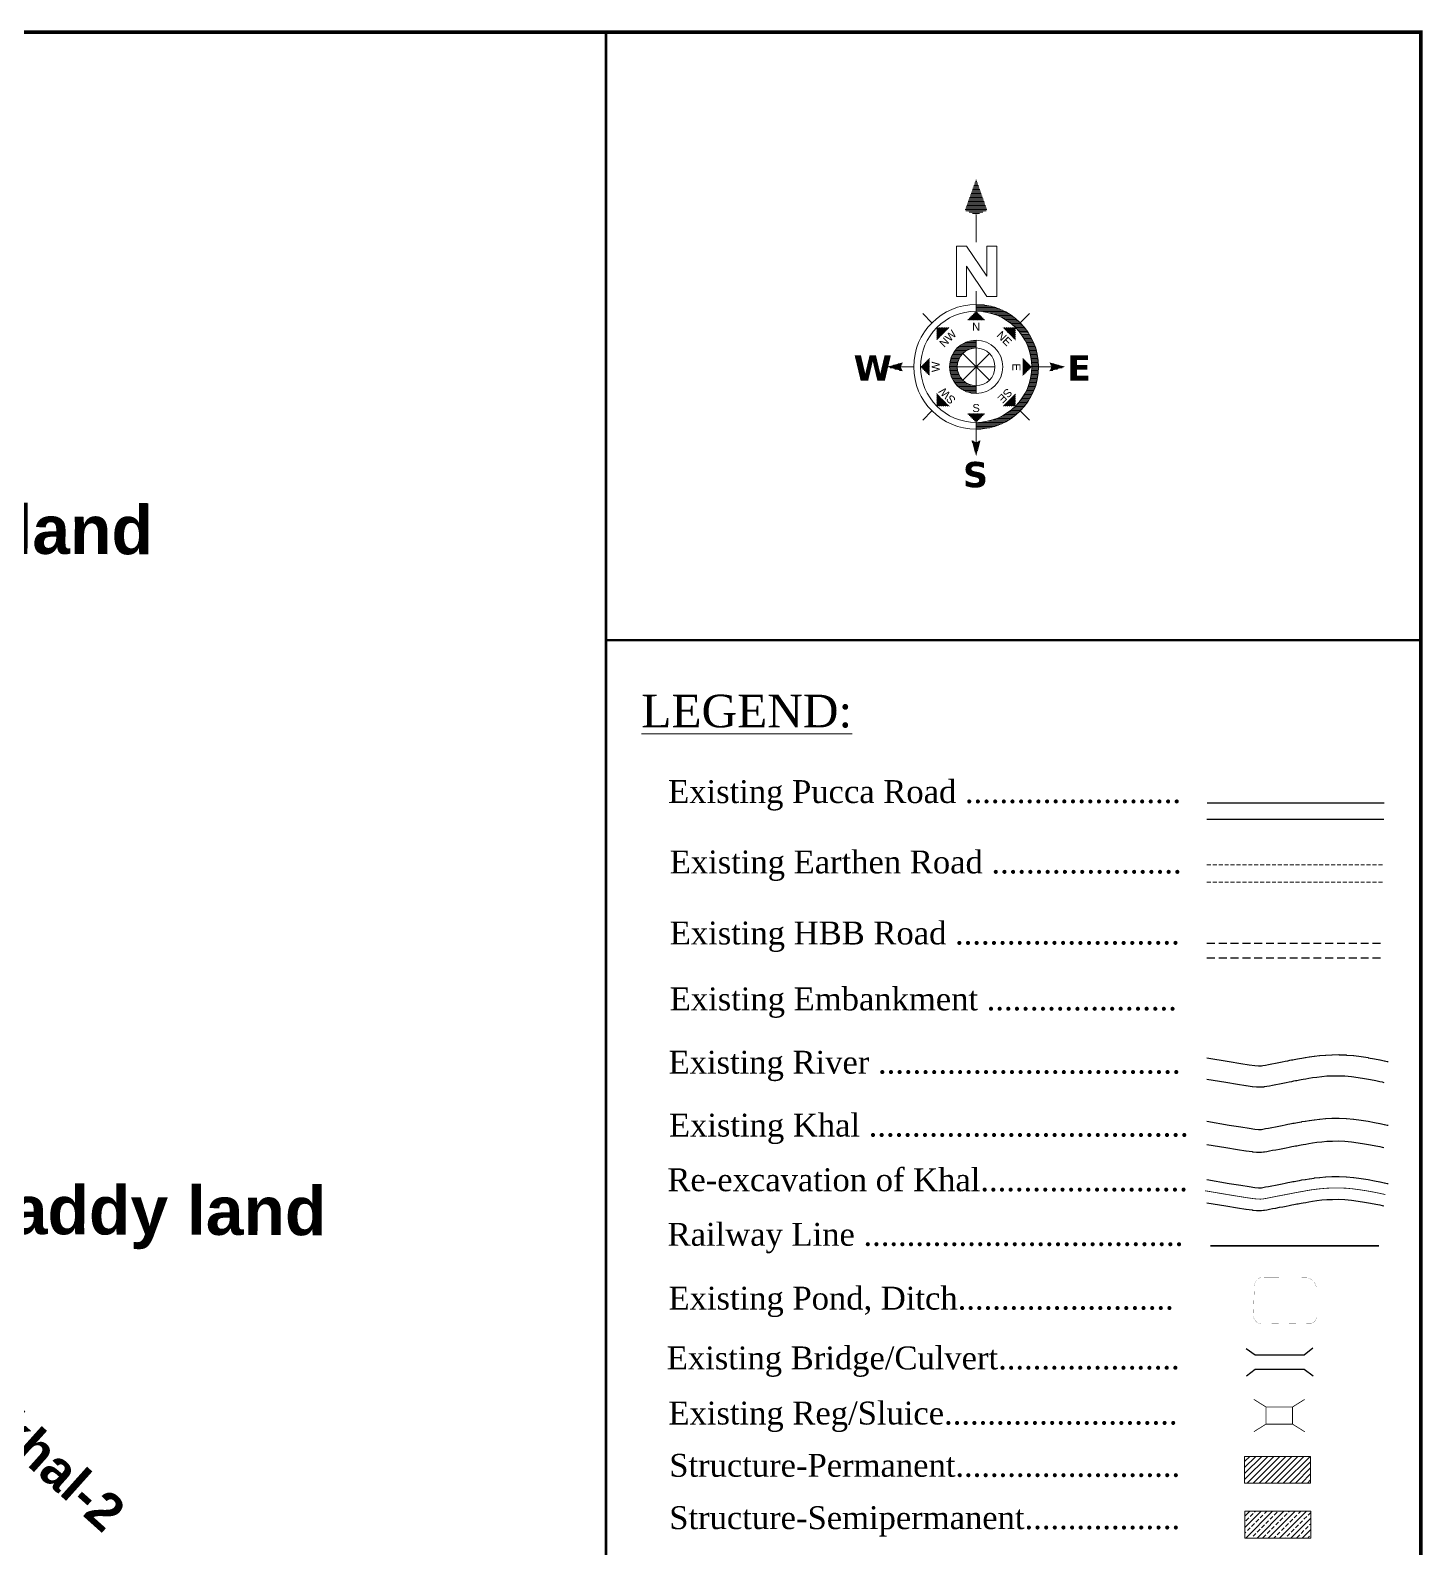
# Model space of a CAD drawing. Header units: millimetres. Extents: x 103 to 36356, y -175259 to -48.
# Drawn here: x 26115 to 27881, y -173595 to -171669 of the extents above; entities that cross this region are included whole.
import ezdxf
from ezdxf.enums import TextEntityAlignment as Align

# ---------------------------------------------------------------- set-up
doc = ezdxf.new("R2010")
doc.units = ezdxf.units.MM
doc.header["$MEASUREMENT"] = 0
for name, pattern in [('CENTERX2', [4, 2.5, -0.5, 0.5, -0.5]), ('DASHED2', [0.375, 0.25, -0.125]), ('HIDDENX2', [0.75, 0.5, -0.25]), ('PHANTOM2', [1.25, 0.625, -0.125, 0.125, -0.125, 0.125, -0.125])]:
    doc.linetypes.add(name, pattern=pattern)
for name, color, linetype in [('boundary', 7, 'Continuous'), ('Earthen Emb', 42, 'Continuous'), ('HBB_BFS Road', 7, 'DASHED2'), ('Khal', 4, 'Continuous'), ('RIVER', 150, 'Continuous'), ('TEXT', 5, 'Continuous')]:
    doc.layers.add(name, color=color, linetype=linetype)
for name, color, linetype, lineweight in [('Bridge or Culvert', 7, 'Continuous', 25), ('Earthan Road', 7, 'DASHED2', 9), ('Existing Str', 7, 'PHANTOM2', 35), ('HOUSE', 144, 'Continuous', 18), ('line', 10, 'Continuous', 9), ('OUTLINE', 7, 'Continuous', 15), ('p2', 32, 'Continuous', 15), ('Pond or Ditch', 7, 'Continuous', 9), ('PUCCA ROAD', 1, 'Continuous', 30), ('Rail Line', 14, 'TRACKS', 35)]:
    doc.layers.add(name, color=color, linetype=linetype, lineweight=lineweight)
doc.styles.add('b', font='times.ttf')
doc.styles.add('LEG', font='romantic.ttf')
doc.styles.add('Romans', font='arial.ttf')
doc.styles.get("Standard").update_dxf_attribs({"font": 'arial.ttf'})
doc.styles.add('sum', font='arialbd.ttf')
doc.linetypes.add('TRACKS', pattern='A,0.15,[130,ltypeshp.shx,S=0.25,R=0,X=0,Y=0],0.15', length=0.3)
pattern_1 = [(360, (26.19663, 31.512), (2e-14, 0.2822134), [])]
pattern_2 = [(360, (26.19663, 27.11894), (2e-14, 0.2822134), [])]
pattern_3 = [(180, (26.19663, 27.11894), (2e-14, 0.2822134), [])]
pattern_4 = [(45, (26.19663, 27.11894), (-0.199555, 0.199555), [])]
pattern_5 = [(90, (26.19663, 27.11894), (-0.2822134, 2e-14), [])]
pattern_6 = [(135, (26.19663, 27.11894), (-0.199555, -0.199555), [])]
pattern_7 = [(180, (26.19663, 27.11894), (-2e-14, -0.2822134), [])]
pattern_8 = [(225, (26.19663, 27.11894), (0.199555, -0.199555), [])]
pattern_9 = [(270, (26.19663, 27.11894), (0.2822134, -2e-14), [])]
pattern_10 = [(315, (26.19663, 27.11894), (0.199555, 0.199555), [])]

# ---------------------------------------------------------------- blocks, each defined once
blk = doc.blocks.new('A$C5FE22593')
h = blk.add_hatch()
h.set_pattern_fill('_USER', color=11, scale=0.282213, style=0, pattern_type=0)
h.set_pattern_definition(pattern_1)
h.paths.add_polyline_path([(26.2, 66.79), (23.84, 60.2), (26.2, 59.26), (28.55, 60.2)])
h = blk.add_hatch()
h.set_pattern_fill('_USER', color=11, scale=0.282213, style=0, pattern_type=0)
h.set_pattern_definition(pattern_1)
h.paths.add_polyline_path([(26.2, 66.79), (23.84, 60.2), (26.2, 59.26), (28.55, 60.2)])
h = blk.add_hatch()
h.set_pattern_fill('_USER', color=11, scale=0.282213, style=0, pattern_type=0)
h.set_pattern_definition(pattern_1)
h.paths.add_polyline_path([(26.2, 66.79), (23.84, 60.2), (26.2, 59.26), (28.55, 60.2)])
h = blk.add_hatch()
h.set_pattern_fill('_USER', color=11, scale=0.282213, style=0, pattern_type=0)
h.set_pattern_definition(pattern_1)
h.paths.add_polyline_path([(26.2, 66.79), (23.84, 60.2), (26.2, 59.26), (28.55, 60.2)])
h = blk.add_hatch(color=11)
h.paths.add_polyline_path([(26.2, 15.36), (26.2, 13.92, 1), (26.2, 40.32), (26.2, 38.88, -1)])
h.paths.add_polyline_path([(26.2, 31.11), (26.2, 32.76, 1), (26.2, 21.47), (26.2, 23.13, -1)])
h = blk.add_hatch(color=11)
h.paths.add_polyline_path([(26.2, 15.36), (26.2, 13.92, 1), (26.2, 40.32), (26.2, 38.88, -1)])
h.paths.add_polyline_path([(26.2, 31.11), (26.2, 32.76, 1), (26.2, 21.47), (26.2, 23.13, -1)])
h = blk.add_hatch(color=11)
h.paths.add_polyline_path([(26.2, 15.36), (26.2, 13.92, 1), (26.2, 40.32), (26.2, 38.88, -1)])
h.paths.add_polyline_path([(26.2, 31.11), (26.2, 32.76, 1), (26.2, 21.47), (26.2, 23.13, -1)])
h = blk.add_hatch(color=11)
h.paths.add_polyline_path([(26.2, 15.36), (26.2, 13.92, 1), (26.2, 40.32), (26.2, 38.88, -1)])
h.paths.add_polyline_path([(26.2, 31.11), (26.2, 32.76, 1), (26.2, 21.47), (26.2, 23.13, -1)])
h = blk.add_hatch()
h.set_pattern_fill('_USER', color=11, scale=0.282213, angle=90, style=0, pattern_type=0)
h.set_pattern_definition(pattern_5)
h.paths.add_polyline_path([(28.08, 37), (26.2, 38.88), (24.32, 37)])
h = blk.add_hatch()
h.set_pattern_fill('_USER', color=11, scale=0.282213, angle=90, style=0, pattern_type=0)
h.set_pattern_definition(pattern_5)
h.paths.add_polyline_path([(28.08, 37), (26.2, 38.88), (24.32, 37)])
h = blk.add_hatch()
h.set_pattern_fill('_USER', color=11, scale=0.282213, angle=90, style=0, pattern_type=0)
h.set_pattern_definition(pattern_5)
h.paths.add_polyline_path([(28.08, 37), (26.2, 38.88), (24.32, 37)])
h = blk.add_hatch()
h.set_pattern_fill('_USER', color=11, scale=0.282213, angle=90, style=0, pattern_type=0)
h.set_pattern_definition(pattern_5)
h.paths.add_polyline_path([(28.08, 37), (26.2, 38.88), (24.32, 37)])
h = blk.add_hatch()
h.set_pattern_fill('_USER', color=11, scale=0.282213, style=0, pattern_type=0)
h.set_pattern_definition(pattern_2)
h.paths.add_polyline_path([(39.4, 27.12, 0.414214), (26.2, 40.32), (26.2, 38.88, -0.414214), (37.96, 27.12, -0.414214), (26.2, 15.36), (26.2, 13.92, 0.414214)])
h = blk.add_hatch()
h.set_pattern_fill('_USER', color=11, scale=0.282213, style=0, pattern_type=0)
h.set_pattern_definition(pattern_2)
h.paths.add_polyline_path([(39.4, 27.12, 0.414214), (26.2, 40.32), (26.2, 38.88, -0.414214), (37.96, 27.12, -0.414214), (26.2, 15.36), (26.2, 13.92, 0.414214)])
h = blk.add_hatch()
h.set_pattern_fill('_USER', color=11, scale=0.282213, style=0, pattern_type=0)
h.set_pattern_definition(pattern_2)
h.paths.add_polyline_path([(39.4, 27.12, 0.414214), (26.2, 40.32), (26.2, 38.88, -0.414214), (37.96, 27.12, -0.414214), (26.2, 15.36), (26.2, 13.92, 0.414214)])
h = blk.add_hatch()
h.set_pattern_fill('_USER', color=11, scale=0.282213, style=0, pattern_type=0)
h.set_pattern_definition(pattern_2)
h.paths.add_polyline_path([(39.4, 27.12, 0.414214), (26.2, 40.32), (26.2, 38.88, -0.414214), (37.96, 27.12, -0.414214), (26.2, 15.36), (26.2, 13.92, 0.414214)])
h = blk.add_hatch()
h.set_pattern_fill('_USER', color=11, scale=0.282213, angle=135, style=0, pattern_type=0)
h.set_pattern_definition(pattern_6)
h.paths.add_polyline_path([(20.54, 35.43), (17.88, 35.43), (17.88, 32.77)])
h = blk.add_hatch()
h.set_pattern_fill('_USER', color=11, scale=0.282213, angle=135, style=0, pattern_type=0)
h.set_pattern_definition(pattern_6)
h.paths.add_polyline_path([(20.54, 35.43), (17.88, 35.43), (17.88, 32.77)])
h = blk.add_hatch()
h.set_pattern_fill('_USER', color=11, scale=0.282213, angle=135, style=0, pattern_type=0)
h.set_pattern_definition(pattern_6)
h.paths.add_polyline_path([(20.54, 35.43), (17.88, 35.43), (17.88, 32.77)])
h = blk.add_hatch()
h.set_pattern_fill('_USER', color=11, scale=0.282213, angle=135, style=0, pattern_type=0)
h.set_pattern_definition(pattern_6)
h.paths.add_polyline_path([(20.54, 35.43), (17.88, 35.43), (17.88, 32.77)])
h = blk.add_hatch()
h.set_pattern_fill('_USER', color=11, scale=0.282213, angle=45, style=0, pattern_type=0)
h.set_pattern_definition(pattern_4)
h.paths.add_polyline_path([(34.51, 32.77), (34.51, 35.43), (31.85, 35.43)])
h = blk.add_hatch()
h.set_pattern_fill('_USER', color=11, scale=0.282213, angle=45, style=0, pattern_type=0)
h.set_pattern_definition(pattern_4)
h.paths.add_polyline_path([(34.51, 32.77), (34.51, 35.43), (31.85, 35.43)])
h = blk.add_hatch()
h.set_pattern_fill('_USER', color=11, scale=0.282213, angle=45, style=0, pattern_type=0)
h.set_pattern_definition(pattern_4)
h.paths.add_polyline_path([(34.51, 32.77), (34.51, 35.43), (31.85, 35.43)])
h = blk.add_hatch()
h.set_pattern_fill('_USER', color=11, scale=0.282213, angle=45, style=0, pattern_type=0)
h.set_pattern_definition(pattern_4)
h.paths.add_polyline_path([(34.51, 32.77), (34.51, 35.43), (31.85, 35.43)])
h = blk.add_hatch()
h.set_pattern_fill('_USER', color=11, scale=0.282213, style=0, pattern_type=0)
h.set_pattern_definition(pattern_2)
h.paths.add_polyline_path([(26.2, 31.11), (26.2, 32.76, 0.414214), (20.55, 27.12, 0.414214), (26.2, 21.47), (26.2, 23.13, -0.414214), (22.21, 27.12, -0.414214)])
h = blk.add_hatch()
h.set_pattern_fill('_USER', color=11, scale=0.282213, style=0, pattern_type=0)
h.set_pattern_definition(pattern_2)
h.paths.add_polyline_path([(26.2, 31.11), (26.2, 32.76, 0.414214), (20.55, 27.12, 0.414214), (26.2, 21.47), (26.2, 23.13, -0.414214), (22.21, 27.12, -0.414214)])
h = blk.add_hatch()
h.set_pattern_fill('_USER', color=11, scale=0.282213, style=0, pattern_type=0)
h.set_pattern_definition(pattern_2)
h.paths.add_polyline_path([(26.2, 31.11), (26.2, 32.76, 0.414214), (20.55, 27.12, 0.414214), (26.2, 21.47), (26.2, 23.13, -0.414214), (22.21, 27.12, -0.414214)])
h = blk.add_hatch()
h.set_pattern_fill('_USER', color=11, scale=0.282213, style=0, pattern_type=0)
h.set_pattern_definition(pattern_2)
h.paths.add_polyline_path([(26.2, 31.11), (26.2, 32.76, 0.414214), (20.55, 27.12, 0.414214), (26.2, 21.47), (26.2, 23.13, -0.414214), (22.21, 27.12, -0.414214)])
h = blk.add_hatch()
h.set_pattern_fill('_USER', color=11, scale=0.282213, angle=180, style=0, pattern_type=0)
h.set_pattern_definition(pattern_7)
h.paths.add_polyline_path([(16.32, 29), (14.44, 27.12), (16.32, 25.24)])
h = blk.add_hatch()
h.set_pattern_fill('_USER', color=11, scale=0.282213, angle=180, style=0, pattern_type=0)
h.set_pattern_definition(pattern_7)
h.paths.add_polyline_path([(16.32, 29), (14.44, 27.12), (16.32, 25.24)])
h = blk.add_hatch()
h.set_pattern_fill('_USER', color=11, scale=0.282213, angle=180, style=0, pattern_type=0)
h.set_pattern_definition(pattern_7)
h.paths.add_polyline_path([(16.32, 29), (14.44, 27.12), (16.32, 25.24)])
h = blk.add_hatch()
h.set_pattern_fill('_USER', color=11, scale=0.282213, angle=180, style=0, pattern_type=0)
h.set_pattern_definition(pattern_7)
h.paths.add_polyline_path([(16.32, 29), (14.44, 27.12), (16.32, 25.24)])
h = blk.add_hatch()
h.set_pattern_fill('_USER', color=11, scale=0.282213, style=0, pattern_type=0)
h.set_pattern_definition(pattern_2)
h.paths.add_polyline_path([(36.07, 29), (36.07, 25.24), (37.96, 27.12)])
h = blk.add_hatch()
h.set_pattern_fill('_USER', color=11, scale=0.282213, style=0, pattern_type=0)
h.set_pattern_definition(pattern_2)
h.paths.add_polyline_path([(36.07, 29), (36.07, 25.24), (37.96, 27.12)])
h = blk.add_hatch()
h.set_pattern_fill('_USER', color=11, scale=0.282213, style=0, pattern_type=0)
h.set_pattern_definition(pattern_2)
h.paths.add_polyline_path([(36.07, 29), (36.07, 25.24), (37.96, 27.12)])
h = blk.add_hatch()
h.set_pattern_fill('_USER', color=11, scale=0.282213, style=0, pattern_type=0)
h.set_pattern_definition(pattern_2)
h.paths.add_polyline_path([(36.07, 29), (36.07, 25.24), (37.96, 27.12)])
h = blk.add_hatch()
h.set_pattern_fill('_USER', color=11, scale=0.282213, style=0, pattern_type=0)
h.set_pattern_definition(pattern_3)
h.paths.add_polyline_path([(10.67, 26.18), (10.2, 27.12), (10.67, 28.06), (7.38, 27.12)])
h = blk.add_hatch()
h.set_pattern_fill('_USER', color=11, scale=0.282213, style=0, pattern_type=0)
h.set_pattern_definition(pattern_3)
h.paths.add_polyline_path([(10.67, 26.18), (10.2, 27.12), (10.67, 28.06), (7.38, 27.12)])
h = blk.add_hatch()
h.set_pattern_fill('_USER', color=11, scale=0.282213, style=0, pattern_type=0)
h.set_pattern_definition(pattern_3)
h.paths.add_polyline_path([(10.67, 26.18), (10.2, 27.12), (10.67, 28.06), (7.38, 27.12)])
h = blk.add_hatch()
h.set_pattern_fill('_USER', color=11, scale=0.282213, style=0, pattern_type=0)
h.set_pattern_definition(pattern_3)
h.paths.add_polyline_path([(10.67, 26.18), (10.2, 27.12), (10.67, 28.06), (7.38, 27.12)])
h = blk.add_hatch()
h.set_pattern_fill('_USER', color=11, scale=0.282213, style=0, pattern_type=0)
h.set_pattern_definition(pattern_2)
h.paths.add_polyline_path([(45.01, 27.12), (41.72, 28.06), (42.19, 27.12), (41.72, 26.18)])
h = blk.add_hatch()
h.set_pattern_fill('_USER', color=11, scale=0.282213, style=0, pattern_type=0)
h.set_pattern_definition(pattern_2)
h.paths.add_polyline_path([(45.01, 27.12), (41.72, 28.06), (42.19, 27.12), (41.72, 26.18)])
h = blk.add_hatch()
h.set_pattern_fill('_USER', color=11, scale=0.282213, style=0, pattern_type=0)
h.set_pattern_definition(pattern_2)
h.paths.add_polyline_path([(45.01, 27.12), (41.72, 28.06), (42.19, 27.12), (41.72, 26.18)])
h = blk.add_hatch()
h.set_pattern_fill('_USER', color=11, scale=0.282213, style=0, pattern_type=0)
h.set_pattern_definition(pattern_2)
h.paths.add_polyline_path([(45.01, 27.12), (41.72, 28.06), (42.19, 27.12), (41.72, 26.18)])
h = blk.add_hatch()
h.set_pattern_fill('_USER', color=11, scale=0.282213, angle=-135, style=0, pattern_type=0)
h.set_pattern_definition(pattern_8)
h.paths.add_polyline_path([(17.88, 21.46), (17.88, 18.8), (20.54, 18.8)])
h = blk.add_hatch()
h.set_pattern_fill('_USER', color=11, scale=0.282213, angle=-135, style=0, pattern_type=0)
h.set_pattern_definition(pattern_8)
h.paths.add_polyline_path([(17.88, 21.46), (17.88, 18.8), (20.54, 18.8)])
h = blk.add_hatch()
h.set_pattern_fill('_USER', color=11, scale=0.282213, angle=-135, style=0, pattern_type=0)
h.set_pattern_definition(pattern_8)
h.paths.add_polyline_path([(17.88, 21.46), (17.88, 18.8), (20.54, 18.8)])
h = blk.add_hatch()
h.set_pattern_fill('_USER', color=11, scale=0.282213, angle=-135, style=0, pattern_type=0)
h.set_pattern_definition(pattern_8)
h.paths.add_polyline_path([(17.88, 21.46), (17.88, 18.8), (20.54, 18.8)])
h = blk.add_hatch()
h.set_pattern_fill('_USER', color=11, scale=0.282213, angle=-45, style=0, pattern_type=0)
h.set_pattern_definition(pattern_10)
h.paths.add_polyline_path([(31.85, 18.8), (34.51, 18.8), (34.51, 21.46)])
h = blk.add_hatch()
h.set_pattern_fill('_USER', color=11, scale=0.282213, angle=-45, style=0, pattern_type=0)
h.set_pattern_definition(pattern_10)
h.paths.add_polyline_path([(31.85, 18.8), (34.51, 18.8), (34.51, 21.46)])
h = blk.add_hatch()
h.set_pattern_fill('_USER', color=11, scale=0.282213, angle=-45, style=0, pattern_type=0)
h.set_pattern_definition(pattern_10)
h.paths.add_polyline_path([(31.85, 18.8), (34.51, 18.8), (34.51, 21.46)])
h = blk.add_hatch()
h.set_pattern_fill('_USER', color=11, scale=0.282213, angle=-45, style=0, pattern_type=0)
h.set_pattern_definition(pattern_10)
h.paths.add_polyline_path([(31.85, 18.8), (34.51, 18.8), (34.51, 21.46)])
h = blk.add_hatch()
h.set_pattern_fill('_USER', color=11, scale=0.282213, angle=-90, style=0, pattern_type=0)
h.set_pattern_definition(pattern_9)
h.paths.add_polyline_path([(24.32, 17.24), (26.2, 15.36), (28.08, 17.24)])
h = blk.add_hatch()
h.set_pattern_fill('_USER', color=11, scale=0.282213, angle=-90, style=0, pattern_type=0)
h.set_pattern_definition(pattern_9)
h.paths.add_polyline_path([(24.32, 17.24), (26.2, 15.36), (28.08, 17.24)])
h = blk.add_hatch()
h.set_pattern_fill('_USER', color=11, scale=0.282213, angle=-90, style=0, pattern_type=0)
h.set_pattern_definition(pattern_9)
h.paths.add_polyline_path([(24.32, 17.24), (26.2, 15.36), (28.08, 17.24)])
h = blk.add_hatch()
h.set_pattern_fill('_USER', color=11, scale=0.282213, angle=-90, style=0, pattern_type=0)
h.set_pattern_definition(pattern_9)
h.paths.add_polyline_path([(24.32, 17.24), (26.2, 15.36), (28.08, 17.24)])
h = blk.add_hatch()
h.set_pattern_fill('_USER', color=11, scale=0.282213, style=0, pattern_type=0)
h.set_pattern_definition(pattern_2)
h.paths.add_polyline_path([(27.14, 11.6), (26.2, 11.13), (25.26, 11.6), (26.2, 8.3)])
h = blk.add_hatch()
h.set_pattern_fill('_USER', color=11, scale=0.282213, style=0, pattern_type=0)
h.set_pattern_definition(pattern_2)
h.paths.add_polyline_path([(27.14, 11.6), (26.2, 11.13), (25.26, 11.6), (26.2, 8.3)])
h = blk.add_hatch()
h.set_pattern_fill('_USER', color=11, scale=0.282213, style=0, pattern_type=0)
h.set_pattern_definition(pattern_2)
h.paths.add_polyline_path([(27.14, 11.6), (26.2, 11.13), (25.26, 11.6), (26.2, 8.3)])
h = blk.add_hatch()
h.set_pattern_fill('_USER', color=11, scale=0.282213, style=0, pattern_type=0)
h.set_pattern_definition(pattern_2)
h.paths.add_polyline_path([(27.14, 11.6), (26.2, 11.13), (25.26, 11.6), (26.2, 8.3)])
at = {"color": 11}
for p, q in [((26.2, 53.5), (26.2, 59.26)), ((26.2, 53.5), (26.2, 59.26)), ((26.2, 53.5), (26.2, 59.26)), ((26.2, 53.5), (26.2, 59.26)), ((26.2, 40.32), (26.2, 43.11)), ((26.2, 40.32), (26.2, 43.11)), ((26.2, 40.32), (26.2, 43.11)), ((26.2, 40.32), (26.2, 43.11)), ((26.2, 40.32), (26.2, 38.88)), ((26.2, 40.32), (26.2, 38.88)), ((26.2, 40.32), (26.2, 38.88)), ((26.2, 40.32), (26.2, 38.88)), ((16.86, 36.46), (14.89, 38.43)), ((16.86, 36.46), (14.89, 38.43)), ((16.86, 36.46), (14.89, 38.43)), ((16.86, 36.46), (14.89, 38.43)), ((35.53, 36.46), (37.5, 38.43)), ((35.53, 36.46), (37.5, 38.43)), ((35.53, 36.46), (37.5, 38.43)), ((35.53, 36.46), (37.5, 38.43)), ((26.2, 31.11), (26.2, 32.76)), ((26.2, 31.11), (26.2, 32.76)), ((26.2, 31.11), (26.2, 32.76)), ((26.2, 31.11), (26.2, 32.76)), ((23.37, 24.3), (29.02, 29.94)), ((29.02, 24.3), (23.37, 29.94)), ((29.02, 29.94), (23.37, 24.3)), ((23.37, 29.94), (29.02, 24.3)), ((23.37, 24.3), (29.02, 29.94)), ((29.02, 24.3), (23.37, 29.94)), ((29.02, 29.94), (23.37, 24.3)), ((23.37, 29.94), (29.02, 24.3)), ((23.37, 24.3), (29.02, 29.94)), ((29.02, 24.3), (23.37, 29.94)), ((29.02, 29.94), (23.37, 24.3)), ((23.37, 29.94), (29.02, 24.3)), ((23.37, 24.3), (29.02, 29.94)), ((29.02, 24.3), (23.37, 29.94)), ((29.02, 29.94), (23.37, 24.3)), ((23.37, 29.94), (29.02, 24.3)), ((26.2, 23.13), (26.2, 31.11)), ((26.2, 31.11), (26.2, 23.13)), ((26.2, 23.13), (26.2, 31.11)), ((26.2, 31.11), (26.2, 23.13)), ((26.2, 23.13), (26.2, 31.11)), ((26.2, 31.11), (26.2, 23.13)), ((26.2, 23.13), (26.2, 31.11)), ((26.2, 31.11), (26.2, 23.13)), ((12.99, 27.12), (10.2, 27.12)), ((12.99, 27.12), (10.2, 27.12)), ((12.99, 27.12), (10.2, 27.12)), ((12.99, 27.12), (10.2, 27.12)), ((22.21, 27.12), (30.19, 27.12)), ((30.19, 27.12), (22.21, 27.12)), ((22.21, 27.12), (30.19, 27.12)), ((30.19, 27.12), (22.21, 27.12)), ((22.21, 27.12), (30.19, 27.12)), ((30.19, 27.12), (22.21, 27.12)), ((22.21, 27.12), (30.19, 27.12)), ((30.19, 27.12), (22.21, 27.12)), ((39.4, 27.12), (42.19, 27.12)), ((39.4, 27.12), (42.19, 27.12)), ((39.4, 27.12), (42.19, 27.12)), ((39.4, 27.12), (42.19, 27.12)), ((26.2, 23.13), (26.2, 21.47)), ((26.2, 23.13), (26.2, 21.47)), ((26.2, 23.13), (26.2, 21.47)), ((26.2, 23.13), (26.2, 21.47)), ((16.86, 17.78), (14.89, 15.81)), ((16.86, 17.78), (14.89, 15.81)), ((16.86, 17.78), (14.89, 15.81)), ((16.86, 17.78), (14.89, 15.81)), ((35.53, 17.78), (37.5, 15.81)), ((35.53, 17.78), (37.5, 15.81)), ((35.53, 17.78), (37.5, 15.81)), ((35.53, 17.78), (37.5, 15.81)), ((26.2, 13.92), (26.2, 15.36)), ((26.2, 13.92), (26.2, 15.36)), ((26.2, 13.92), (26.2, 15.36)), ((26.2, 13.92), (26.2, 15.36)), ((26.2, 13.92), (26.2, 11.13)), ((26.2, 13.92), (26.2, 11.13)), ((26.2, 13.92), (26.2, 11.13)), ((26.2, 13.92), (26.2, 11.13))]:
    blk.add_line(p, q, dxfattribs=at)
at = {"color": 1}
for p, q in [((22.03, 52.68), (24.16, 52.68)), ((22.03, 42.01), (22.03, 52.68)), ((22.03, 52.68), (24.16, 52.68)), ((22.03, 42.01), (22.03, 52.68)), ((22.03, 52.68), (24.16, 52.68)), ((22.03, 42.01), (22.03, 52.68)), ((22.03, 52.68), (24.16, 52.68)), ((22.03, 42.01), (22.03, 52.68)), ((24.16, 52.68), (28.43, 46.28)), ((24.16, 52.68), (28.43, 46.28)), ((24.16, 52.68), (28.43, 46.28)), ((24.16, 52.68), (28.43, 46.28)), ((28.43, 52.68), (30.56, 52.68)), ((28.43, 46.28), (28.43, 52.68)), ((28.43, 52.68), (30.56, 52.68)), ((28.43, 46.28), (28.43, 52.68)), ((28.43, 52.68), (30.56, 52.68)), ((28.43, 46.28), (28.43, 52.68)), ((28.43, 52.68), (30.56, 52.68)), ((28.43, 46.28), (28.43, 52.68)), ((30.56, 52.68), (30.56, 42.01)), ((30.56, 52.68), (30.56, 42.01)), ((30.56, 52.68), (30.56, 42.01)), ((30.56, 52.68), (30.56, 42.01)), ((24.16, 48.41), (24.16, 42.01)), ((28.43, 42.01), (24.16, 48.41)), ((24.16, 48.41), (24.16, 42.01)), ((28.43, 42.01), (24.16, 48.41)), ((24.16, 48.41), (24.16, 42.01)), ((28.43, 42.01), (24.16, 48.41)), ((24.16, 48.41), (24.16, 42.01)), ((28.43, 42.01), (24.16, 48.41)), ((24.16, 42.01), (22.03, 42.01)), ((24.16, 42.01), (22.03, 42.01)), ((24.16, 42.01), (22.03, 42.01)), ((24.16, 42.01), (22.03, 42.01)), ((30.56, 42.01), (28.43, 42.01)), ((30.56, 42.01), (28.43, 42.01)), ((30.56, 42.01), (28.43, 42.01)), ((30.56, 42.01), (28.43, 42.01))]:
    blk.add_line(p, q, dxfattribs=at)
at = {"color": 11}
for radius in [13.2, 13.2, 13.2, 13.2, 11.76, 11.76, 11.76, 11.76, 5.64, 5.64, 5.64, 5.64, 3.99, 3.99, 3.99, 3.99]:
    blk.add_circle((26.2, 27.12), radius, dxfattribs=at)
for points in [[(26.2, 66.79), (23.84, 60.2), (26.2, 59.26)], [(26.2, 66.79), (23.84, 60.2), (26.2, 59.26)], [(26.2, 66.79), (23.84, 60.2), (26.2, 59.26)], [(26.2, 66.79), (23.84, 60.2), (26.2, 59.26)], [(26.2, 59.26), (28.55, 60.2), (26.2, 66.79)], [(26.2, 59.26), (28.55, 60.2), (26.2, 66.79)], [(26.2, 59.26), (28.55, 60.2), (26.2, 66.79)], [(26.2, 59.26), (28.55, 60.2), (26.2, 66.79)], [(26.2, 38.88), (28.08, 37), (24.32, 37)], [(26.2, 38.88), (28.08, 37), (24.32, 37)], [(26.2, 38.88), (28.08, 37), (24.32, 37)], [(26.2, 38.88), (28.08, 37), (24.32, 37)], [(17.88, 35.43), (20.54, 35.43), (17.88, 32.77)], [(17.88, 35.43), (20.54, 35.43), (17.88, 32.77)], [(17.88, 35.43), (20.54, 35.43), (17.88, 32.77)], [(17.88, 35.43), (20.54, 35.43), (17.88, 32.77)], [(34.51, 35.43), (34.51, 32.77), (31.85, 35.43)], [(34.51, 35.43), (34.51, 32.77), (31.85, 35.43)], [(34.51, 35.43), (34.51, 32.77), (31.85, 35.43)], [(34.51, 35.43), (34.51, 32.77), (31.85, 35.43)], [(14.44, 27.12), (16.32, 29), (16.32, 25.24)], [(14.44, 27.12), (16.32, 29), (16.32, 25.24)], [(14.44, 27.12), (16.32, 29), (16.32, 25.24)], [(14.44, 27.12), (16.32, 29), (16.32, 25.24)], [(37.96, 27.12), (36.07, 25.24), (36.07, 29)], [(37.96, 27.12), (36.07, 25.24), (36.07, 29)], [(37.96, 27.12), (36.07, 25.24), (36.07, 29)], [(37.96, 27.12), (36.07, 25.24), (36.07, 29)], [(7.38, 27.12), (10.67, 28.06), (10.2, 27.12)], [(7.38, 27.12), (10.67, 28.06), (10.2, 27.12)], [(7.38, 27.12), (10.67, 28.06), (10.2, 27.12)], [(7.38, 27.12), (10.67, 28.06), (10.2, 27.12)], [(10.67, 26.18), (10.2, 27.12), (7.38, 27.12)], [(10.67, 26.18), (10.2, 27.12), (7.38, 27.12)], [(10.67, 26.18), (10.2, 27.12), (7.38, 27.12)], [(10.67, 26.18), (10.2, 27.12), (7.38, 27.12)], [(41.72, 28.06), (42.19, 27.12), (45.01, 27.12)], [(41.72, 28.06), (42.19, 27.12), (45.01, 27.12)], [(41.72, 28.06), (42.19, 27.12), (45.01, 27.12)], [(41.72, 28.06), (42.19, 27.12), (45.01, 27.12)], [(45.01, 27.12), (41.72, 26.18), (42.19, 27.12)], [(45.01, 27.12), (41.72, 26.18), (42.19, 27.12)], [(45.01, 27.12), (41.72, 26.18), (42.19, 27.12)], [(45.01, 27.12), (41.72, 26.18), (42.19, 27.12)], [(17.88, 18.8), (17.88, 21.46), (20.54, 18.8)], [(17.88, 18.8), (17.88, 21.46), (20.54, 18.8)], [(17.88, 18.8), (17.88, 21.46), (20.54, 18.8)], [(17.88, 18.8), (17.88, 21.46), (20.54, 18.8)], [(34.51, 18.8), (31.85, 18.8), (34.51, 21.46)], [(34.51, 18.8), (31.85, 18.8), (34.51, 21.46)], [(34.51, 18.8), (31.85, 18.8), (34.51, 21.46)], [(34.51, 18.8), (31.85, 18.8), (34.51, 21.46)], [(26.2, 15.36), (24.32, 17.24), (28.08, 17.24)], [(26.2, 15.36), (24.32, 17.24), (28.08, 17.24)], [(26.2, 15.36), (24.32, 17.24), (28.08, 17.24)], [(26.2, 15.36), (24.32, 17.24), (28.08, 17.24)], [(26.2, 8.3), (25.26, 11.6), (26.2, 11.13)], [(26.2, 8.3), (25.26, 11.6), (26.2, 11.13)], [(26.2, 8.3), (25.26, 11.6), (26.2, 11.13)], [(26.2, 8.3), (25.26, 11.6), (26.2, 11.13)], [(27.14, 11.6), (26.2, 11.13), (26.2, 8.3)], [(27.14, 11.6), (26.2, 11.13), (26.2, 8.3)], [(27.14, 11.6), (26.2, 11.13), (26.2, 8.3)], [(27.14, 11.6), (26.2, 11.13), (26.2, 8.3)]]:
    blk.add_solid(points, dxfattribs=at)
at = {"color": 11, "style": 'Romans'}
for s, p in [('N', (26.2, 34.74)), ('N', (26.2, 34.74)), ('N', (26.2, 34.74)), ('N', (26.2, 34.74)), ('S', (26.19, 17.56)), ('S', (26.19, 17.56)), ('S', (26.19, 17.56)), ('S', (26.19, 17.56))]:
    blk.add_text(s, height=1.69, dxfattribs=at).set_placement(p, align=Align.CENTER)
for s, height, rotation, p in [('NW', 1.693, 45, (20.81, 32.51)), ('NW', 1.693, 45, (20.81, 32.51)), ('NW', 1.693, 45, (20.81, 32.51)), ('NW', 1.693, 45, (20.81, 32.51)), ('NE', 1.693, 315, (31.57, 32.5)), ('NE', 1.693, 315, (31.57, 32.5)), ('NE', 1.693, 315, (31.57, 32.5)), ('NE', 1.693, 315, (31.57, 32.5)), ('W', 1.69, 90, (18.48, 27.11)), ('W', 1.69, 90, (18.48, 27.11)), ('W', 1.69, 90, (18.48, 27.11)), ('W', 1.69, 90, (18.48, 27.11)), ('E', 1.69, 270, (33.89, 27.05)), ('E', 1.69, 270, (33.89, 27.05)), ('E', 1.69, 270, (33.89, 27.05)), ('E', 1.69, 270, (33.89, 27.05)), ('SW', 1.693, 135, (20.67, 21.59)), ('SW', 1.693, 135, (20.67, 21.59)), ('SW', 1.693, 135, (20.67, 21.59)), ('SW', 1.693, 135, (20.67, 21.59)), ('SE', 1.693, 225, (31.7, 21.6)), ('SE', 1.693, 225, (31.7, 21.6)), ('SE', 1.693, 225, (31.7, 21.6)), ('SE', 1.693, 225, (31.7, 21.6))]:
    blk.add_text(s, height=height, rotation=rotation, dxfattribs=at).set_placement(p, align=Align.CENTER)
at = {"layer": 'p2', "color": 1, "char_height": 5.3676, "attachment_point": 5}
for s, insert in [('{\\fVerdana|b1|i0|c0|p34;W}', (4.33, 26.9)), ('{\\fVerdana|b1|i0|c0|p34;W}', (4.33, 26.9)), ('{\\fVerdana|b1|i0|c0|p34;W}', (4.33, 26.9)), ('{\\fVerdana|b1|i0|c0|p34;W}', (4.33, 26.9)), ('{\\fVerdana|b1|i0|c0|p34;E}', (47.97, 26.9)), ('{\\fVerdana|b1|i0|c0|p34;E}', (47.97, 26.9)), ('{\\fVerdana|b1|i0|c0|p34;E}', (47.97, 26.9)), ('{\\fVerdana|b1|i0|c0|p34;E}', (47.97, 26.9)), ('{\\fVerdana|b1|i0|c0|p34;S}', (26.07, 4.27)), ('{\\fVerdana|b1|i0|c0|p34;S}', (26.07, 4.27)), ('{\\fVerdana|b1|i0|c0|p34;S}', (26.07, 4.27)), ('{\\fVerdana|b1|i0|c0|p34;S}', (26.07, 4.27))]:
    blk.add_mtext(s, dxfattribs=dict(at, insert=insert))

msp = doc.modelspace()

# ---------------------------------------------------------------- hatches: boundary and pattern name
at = {"layer": 'HOUSE'}
h = msp.add_hatch(dxfattribs=at)
h.set_pattern_fill('ANSI31', color=256, scale=43.310922, style=0)
h.set_pattern_definition([(45, (-4985242.537, -17595981.3883), (-3.8281808547, 3.8281808547), [])])
h.paths.add_polyline_path([(27738.9, -173511.7), (27738.9, -173477.8), (27655.2, -173477.8), (27655.2, -173511.7)])
h = msp.add_hatch(dxfattribs=at)
h.set_pattern_fill('ANSI33', color=256, scale=40.60399)
h.set_pattern_definition([(45, (-5047086.116, -17961066.525), (-7.1778391025, 7.1778391025), []), (45, (-5047078.939, -17961066.525), (-7.1778391025, 7.1778391025), [5.0754987037, -2.537749352])])
h.paths.add_polyline_path([(27739.3, -173547.3), (27655.6, -173547.3), (27655.6, -173581.3), (27739.3, -173581.3)])

# ---------------------------------------------------------------- linework, layer by layer
at = {"layer": 'boundary', "color": 0}
for points, const_width in [([(22848.3, -171671.1), (27878.7, -171671.1), (27878.7, -175256.8), (22848.3, -175256.8), (22848.3, -171671.1)], 4.59), ([(26845, -174621.6), (26845, -171671.1)], 3.34), ([(26845, -172442.3), (27878.7, -172442.3)], 2.94)]:
    msp.add_lwpolyline(points, dxfattribs=dict(at, const_width=const_width))
at = {"layer": 'Bridge or Culvert', "color": 7, "linetype": 'Continuous', "lineweight": 30}
for points in [[(27657.3, -173340.7), (27668.4, -173349.1), (27730.8, -173348.9), (27741.8, -173340.2)], [(27657.5, -173375.7), (27668.5, -173367.2), (27730.8, -173367), (27741.9, -173375.6)]]:
    msp.add_lwpolyline(points, dxfattribs=at)
at = {"layer": 'Earthan Road', "color": 7, "linetype": 'HIDDENX2', "ltscale": 10}
for points in [[(27607.4, -172727.3), (27832.1, -172727.3)], [(27607.4, -172749.4), (27831.9, -172749.4)]]:
    msp.add_lwpolyline(points, dxfattribs=at)
at = {"layer": 'Earthen Emb', "lineweight": 30}
for points in [[(27607.4, -172906, 0, 0, 0), (27831.9, -172906, 9.59, 9.59, 0)], [(27607.4, -172929.5, 0, 0, 0), (27831.9, -172929.5, 9.59, 9.59, 0)]]:
    msp.add_lwpolyline(points, format="xyseb", dxfattribs=at)
at = {"layer": 'Existing Str', "linetype": 'Continuous', "const_width": 1.01}
for points in [[(27666.8, -173405.4), (27682.3, -173415.1), (27715.9, -173415.1), (27731.4, -173405.4)], [(27682.3, -173436.8), (27682.3, -173415.1)], [(27715.9, -173436.8), (27715.9, -173415.1)], [(27666.8, -173446.5), (27682.3, -173436.8), (27715.9, -173436.8), (27731.4, -173446.5)]]:
    msp.add_lwpolyline(points, dxfattribs=at)
at = {"layer": 'HBB_BFS Road', "color": 1, "linetype": 'DASHED2', "lineweight": 25, "ltscale": 40, "flags": 128}
for points in [[(27607.4, -172826.5), (27832.1, -172826.5)], [(27607.4, -172845.2), (27831.9, -172845.2)]]:
    msp.add_lwpolyline(points, dxfattribs=at)
at = {"layer": 'HOUSE'}
for points in [[(27655.2, -173477.8), (27738.9, -173477.8), (27738.9, -173511.7), (27655.2, -173511.7)], [(27655.2, -173477.8), (27738.9, -173477.8), (27738.9, -173511.7), (27655.2, -173511.7)], [(27655.6, -173547.3), (27739.3, -173547.3), (27739.3, -173581.3), (27655.6, -173581.3)], [(27655.6, -173547.3), (27739.3, -173547.3), (27739.3, -173581.3), (27655.6, -173581.3)]]:
    msp.add_lwpolyline(points, close=True, dxfattribs=at)
at = {"layer": 'Khal', "color": 4, "linetype": 'Continuous'}
for points in [[(27607.4, -173052.7), (27635.7, -173057.4), (27650.3, -173059.9), (27661, -173061.5), (27668.2, -173062.6), (27672.6, -173063), (27675, -173063.1), (27676.4, -173062.9), (27678.4, -173062.6), (27681.6, -173062), (27685.5, -173061.2), (27689.7, -173060.4), (27694.2, -173059.5), (27698.6, -173058.7), (27702.8, -173057.9), (27706.7, -173057.1), (27710, -173056.5), (27712.6, -173056), (27714.7, -173055.6, -0.000461), (27714.7, -173055.6), (27716.5, -173055.2, -0.000727), (27716.5, -173055.2), (27718.2, -173054.9, -0.000788), (27718.2, -173054.9), (27720, -173054.6, -0.0006), (27720, -173054.6), (27722.1, -173054.2, -0.00033), (27722.1, -173054.2), (27724.6, -173053.7), (27727.9, -173053.2, -0.000676), (27727.9, -173053.1), (27732.1, -173052.4, -0.003183), (27732.2, -173052.4), (27737.2, -173051.6, -0.005207), (27737.5, -173051.5), (27743.3, -173050.7, -0.006703), (27743.6, -173050.7), (27750.1, -173049.9, -0.007978), (27750.5, -173049.9), (27757.6, -173049.3, -0.009172), (27758.1, -173049.2), (27765.8, -173048.9, -0.010353), (27766.4, -173048.9), (27774.6, -173048.8, -0.01156), (27775.2, -173048.8), (27783.8, -173049.2, -0.011928), (27784.4, -173049.2), (27793.4, -173050, -0.009419), (27793.9, -173050.1), (27802.8, -173051.2, -0.007149), (27803.2, -173051.3), (27811.7, -173052.6, -0.0056), (27812, -173052.7), (27819.8, -173054.1, -0.004498), (27820.1, -173054.1), (27826.8, -173055.4, -0.003682), (27827, -173055.5), (27832.2, -173056.6, -0.003044), (27832.4, -173056.6), (27835.8, -173057.4, -0.002369), (27835.9, -173057.4), (27837.1, -173057.7)], [(27607.4, -173081.9), (27631.3, -173085.9, 0.000575), (27631.3, -173085.9), (27646, -173088.3, 0.001752), (27646.1, -173088.3), (27656.9, -173090, 0.00424), (27657.1, -173090.1), (27664.7, -173091.1, 0.009421), (27665.2, -173091.2), (27670.4, -173091.7, 0.018889), (27671.4, -173091.8), (27675, -173091.9, 0.028642), (27676.6, -173091.8), (27679.3, -173091.6, 0.022093), (27680.5, -173091.4), (27683.2, -173091, 0.00369), (27683.4, -173090.9), (27686.7, -173090.3), (27690.6, -173089.5), (27694.8, -173088.7), (27699.2, -173087.9), (27703.6, -173087), (27707.9, -173086.2), (27711.7, -173085.4), (27715, -173084.8), (27717.7, -173084.3), (27719.8, -173083.9), (27721.5, -173083.6), (27723.1, -173083.3), (27724.8, -173083), (27726.8, -173082.6), (27729.4, -173082.1), (27732.6, -173081.5), (27736.6, -173080.8), (27741.4, -173080), (27746.9, -173079.3), (27753, -173078.6), (27759.6, -173078), (27766.8, -173077.7), (27774.4, -173077.6), (27782.4, -173078), (27790.7, -173078.7), (27799.2, -173079.8), (27807.4, -173081.1), (27815, -173082.4), (27821.5, -173083.7), (27826.6, -173084.8), (27829.8, -173085.5), (27831.9, -173086)]]:
    msp.add_lwpolyline(points, format="xyb", dxfattribs=at)
at = {"layer": 'Khal', "color": 3, "lineweight": 25, "ltscale": 0.1}
for points in [[(27607.4, -173126.7), (27635.7, -173131.4), (27650.3, -173133.8), (27661, -173135.5), (27668.2, -173136.5), (27672.6, -173137), (27675, -173137), (27676.4, -173136.9), (27678.4, -173136.6), (27681.6, -173135.9), (27685.5, -173135.2), (27689.7, -173134.4), (27694.2, -173133.5), (27698.6, -173132.7), (27702.8, -173131.8), (27706.7, -173131.1), (27710, -173130.5), (27712.6, -173130), (27714.7, -173129.5, -0.000461), (27714.7, -173129.5), (27716.5, -173129.2, -0.000727), (27716.5, -173129.2), (27718.2, -173128.9, -0.000788), (27718.2, -173128.9), (27720, -173128.6, -0.0006), (27720, -173128.6), (27722.1, -173128.2, -0.00033), (27722.1, -173128.2), (27724.6, -173127.7), (27727.9, -173127.1, -0.000676), (27727.9, -173127.1), (27732.1, -173126.4, -0.003183), (27732.2, -173126.4), (27737.2, -173125.5, -0.005207), (27737.5, -173125.5), (27743.3, -173124.7, -0.006703), (27743.6, -173124.6), (27750.1, -173123.9, -0.007978), (27750.5, -173123.8), (27757.6, -173123.3, -0.009172), (27758.1, -173123.2), (27765.8, -173122.9, -0.010353), (27766.4, -173122.8), (27774.6, -173122.8, -0.01156), (27775.2, -173122.8), (27783.8, -173123.2, -0.011928), (27784.4, -173123.2), (27793.4, -173124, -0.009419), (27793.9, -173124.1), (27802.8, -173125.2, -0.007149), (27803.2, -173125.3), (27811.7, -173126.6, -0.0056), (27812, -173126.6), (27819.8, -173128, -0.004498), (27820.1, -173128.1), (27826.8, -173129.4, -0.003682), (27827, -173129.5), (27832.2, -173130.6, -0.003044), (27832.4, -173130.6), (27835.8, -173131.4, -0.002369), (27835.9, -173131.4), (27837.1, -173131.7)], [(27607.4, -173155.9), (27631.3, -173159.8, 0.000575), (27631.3, -173159.9), (27646, -173162.3, 0.001752), (27646.1, -173162.3), (27656.9, -173164, 0.00424), (27657.1, -173164), (27664.7, -173165.1, 0.009421), (27665.2, -173165.2), (27670.4, -173165.7, 0.018889), (27671.4, -173165.8), (27675, -173165.9, 0.028642), (27676.6, -173165.8), (27679.3, -173165.6, 0.022093), (27680.5, -173165.4), (27683.2, -173164.9, 0.00369), (27683.4, -173164.9), (27686.7, -173164.3), (27690.6, -173163.5), (27694.8, -173162.7), (27699.2, -173161.8), (27703.6, -173161), (27707.9, -173160.2), (27711.7, -173159.4), (27715, -173158.8), (27717.7, -173158.3), (27719.8, -173157.9), (27721.5, -173157.5), (27723.1, -173157.2), (27724.8, -173156.9), (27726.8, -173156.6), (27729.4, -173156.1), (27732.6, -173155.5), (27736.6, -173154.8), (27741.4, -173154), (27746.9, -173153.2), (27753, -173152.5), (27759.6, -173152), (27766.8, -173151.7), (27774.4, -173151.6), (27782.4, -173151.9), (27790.7, -173152.7), (27799.2, -173153.8), (27807.4, -173155.1), (27815, -173156.4), (27821.5, -173157.7), (27826.6, -173158.8), (27829.8, -173159.5), (27831.9, -173160)]]:
    msp.add_lwpolyline(points, format="xyb", dxfattribs=at)
at = {"layer": 'Khal', "color": 7, "linetype": 'CENTERX2', "lineweight": 30, "ltscale": 5, "const_width": 1.01}
msp.add_lwpolyline([(27605.1, -173140.8), (27633.3, -173145.6), (27648, -173148), (27658.8, -173149.7), (27666.5, -173150.8), (27671.7, -173151.3), (27675.4, -173151.4), (27678.3, -173151.2), (27681.1, -173150.7), (27684.4, -173150.1), (27688.2, -173149.3), (27692.5, -173148.5), (27696.9, -173147.6), (27701.3, -173146.8), (27705.5, -173146), (27709.4, -173145.2), (27712.7, -173144.6), (27715.3, -173144.1), (27717.4, -173143.7), (27719.2, -173143.3), (27720.8, -173143), (27722.6, -173142.7), (27724.6, -173142.3), (27727.2, -173141.9), (27730.4, -173141.3), (27734.6, -173140.5), (27739.5, -173139.7), (27745.3, -173138.9), (27751.7, -173138.2), (27758.8, -173137.6), (27766.5, -173137.2), (27774.6, -173137.2), (27783.2, -173137.5), (27792.1, -173138.3), (27801, -173139.5), (27809.5, -173140.8), (27817.3, -173142.2), (27824, -173143.5), (27829.2, -173144.6), (27832.6, -173145.4), (27833.8, -173145.7)], dxfattribs=at)
at = {"layer": 'Pond or Ditch', "color": 4, "const_width": 0.169}
msp.add_lwpolyline([(27675.9, -173250.7), (27732.4, -173251.2, -0.407338), (27746.2, -173264.9), (27746, -173301.5, -0.346244), (27740.2, -173308.7), (27678, -173309.9, -0.392601), (27666.2, -173299.4), (27667.6, -173261.3, -0.321685), (27675.9, -173250.7, -5.135448)], format="xyb", dxfattribs=at)
at = {"layer": 'PUCCA ROAD', "lineweight": 25}
for points in [[(27607.6, -172648.7), (27832.1, -172648.7)], [(27607.4, -172669.6), (27831.9, -172669.6)]]:
    msp.add_lwpolyline(points, dxfattribs=at)
at = {"layer": 'Rail Line', "color": 212, "ltscale": 10, "true_color": 0xc529d6}
msp.add_line((27611.9, -173210.5), (27825.4, -173210.5), dxfattribs=at)
at = {"layer": 'RIVER', "color": 4, "linetype": 'Continuous'}
for points in [[(27607.4, -172972), (27635.7, -172976.7), (27650.3, -172979.2), (27661, -172980.9), (27668.2, -172981.9), (27672.6, -172982.3), (27675, -172982.4), (27676.4, -172982.3), (27678.4, -172981.9), (27681.6, -172981.3), (27685.5, -172980.5), (27689.7, -172979.7), (27694.2, -172978.9), (27698.6, -172978), (27702.8, -172977.2), (27706.7, -172976.4), (27710, -172975.8), (27712.6, -172975.3), (27714.7, -172974.9, -0.000461), (27714.7, -172974.9), (27716.5, -172974.5, -0.000727), (27716.5, -172974.5), (27718.2, -172974.2, -0.000788), (27718.2, -172974.2), (27720, -172973.9, -0.0006), (27720, -172973.9), (27722.1, -172973.5, -0.00033), (27722.1, -172973.5), (27724.6, -172973.1), (27727.9, -172972.5, -0.000676), (27727.9, -172972.5), (27732.1, -172971.7, -0.003183), (27732.2, -172971.7), (27737.2, -172970.9, -0.005207), (27737.5, -172970.8), (27743.3, -172970, -0.006703), (27743.6, -172970), (27750.1, -172969.2, -0.007978), (27750.5, -172969.2), (27757.6, -172968.6, -0.009172), (27758.1, -172968.6), (27765.8, -172968.2, -0.010353), (27766.4, -172968.2), (27774.6, -172968.1, -0.01156), (27775.2, -172968.2), (27783.8, -172968.5, -0.011928), (27784.4, -172968.6), (27793.4, -172969.4, -0.009419), (27793.9, -172969.4), (27802.8, -172970.5, -0.007149), (27803.2, -172970.6), (27811.7, -172971.9, -0.0056), (27812, -172972), (27819.8, -172973.4, -0.004498), (27820.1, -172973.4), (27826.8, -172974.8, -0.003682), (27827, -172974.8), (27832.2, -172975.9, -0.003044), (27832.4, -172976), (27835.8, -172976.7, -0.002369), (27835.9, -172976.8), (27837.1, -172977)], [(27607.4, -172999.1), (27631.3, -173003.1, 0.000575), (27631.3, -173003.1), (27646, -173005.5, 0.001752), (27646.1, -173005.6), (27656.9, -173007.3, 0.00424), (27657.1, -173007.3), (27664.7, -173008.4, 0.009421), (27665.2, -173008.4), (27670.4, -173009, 0.018889), (27671.4, -173009), (27675, -173009.1, 0.028642), (27676.6, -173009.1), (27679.3, -173008.8, 0.022093), (27680.5, -173008.7), (27683.2, -173008.2, 0.00369), (27683.4, -173008.1), (27686.7, -173007.5), (27690.6, -173006.8), (27694.8, -173005.9), (27699.2, -173005.1), (27703.6, -173004.2), (27707.9, -173003.4), (27711.7, -173002.7), (27715, -173002), (27717.7, -173001.5), (27719.8, -173001.1), (27721.5, -173000.8), (27723.1, -173000.5), (27724.8, -173000.2), (27726.8, -172999.8), (27729.4, -172999.4), (27732.6, -172998.8), (27736.6, -172998.1), (27741.4, -172997.3), (27746.9, -172996.5), (27753, -172995.8), (27759.6, -172995.2), (27766.8, -172994.9), (27774.4, -172994.9), (27782.4, -172995.2), (27790.7, -172995.9), (27799.2, -172997), (27807.4, -172998.3), (27815, -172999.7), (27821.5, -173001), (27826.6, -173002), (27829.8, -173002.8), (27831.9, -173003.3)]]:
    msp.add_lwpolyline(points, format="xyb", dxfattribs=at)

# ---------------------------------------------------------------- block references
at = {"layer": 'line', "xscale": 5.995290861494141, "yscale": 5.995290861494141, "zscale": 5.995290861480935}
msp.add_blockref('A$C5FE22593', (27157.5, -172258.2), dxfattribs=at)

# ---------------------------------------------------------------- texts
at = {"layer": 'OUTLINE', "style": 'LEG'}
msp.add_text('%%ULEGEND:', height=41.4, dxfattribs=at).set_placement((26889.9, -172552.9))
at = {"layer": 'OUTLINE', "ltscale": 0.1, "style": 'b'}
for s, p in [('Railway Line .....................................', (26923.2, -173210.6)), (' Existing Reg/Sluice...........................', (26913.3, -173437.3)), ('Structure-Permanent..........................', (26925.3, -173503.6)), ('Structure-Semipermanent..................', (26925.3, -173570))]:
    msp.add_text(s, height=29.042, dxfattribs=at).set_placement(p)
at = {"layer": 'OUTLINE', "ltscale": 0.1, "char_height": 29.042, "width": 1355.062, "attachment_point": 1, "style": 'b'}
for s, insert in [('Existing Pucca Road .........................', (26923.9, -172619.9)), ('Existing Earthen Road ......................', (26925.9, -172709.2)), ('Existing HBB Road ..........................', (26925.9, -172799.3)), ('Existing Embankment ......................', (26925.9, -172882.9)), (' Existing River ...................................', (26913.5, -172963.2)), ('Existing Khal .....................................', (26924.9, -173043)), ('Re-excavation of Khal........................', (26922.9, -173112.3)), (' Existing Pond, Ditch.........................', (26913.4, -173262.5)), (' Existing Bridge/Culvert.....................', (26911.2, -173338.3))]:
    msp.add_mtext(s, dxfattribs=dict(at, insert=insert))
at = {"layer": 'TEXT', "color": 7, "attachment_point": 1, "style": 'sum'}
for s, insert, char_height, width, rotation in [('Paddy land ', (25811.5, -172270.2), 61.601, 1192.452, 359.7933), ('Paddy land ', (26031.5, -173134), 61.601, 1192.452, 359.7933), ('Gabvita br. khal-2', (25825.6, -173170.4), 47.386, 917.271, 318.1195)]:
    msp.add_mtext(s, dxfattribs=dict(at, insert=insert, char_height=char_height, width=width, rotation=rotation))

doc.saveas('drawing.dxf')
